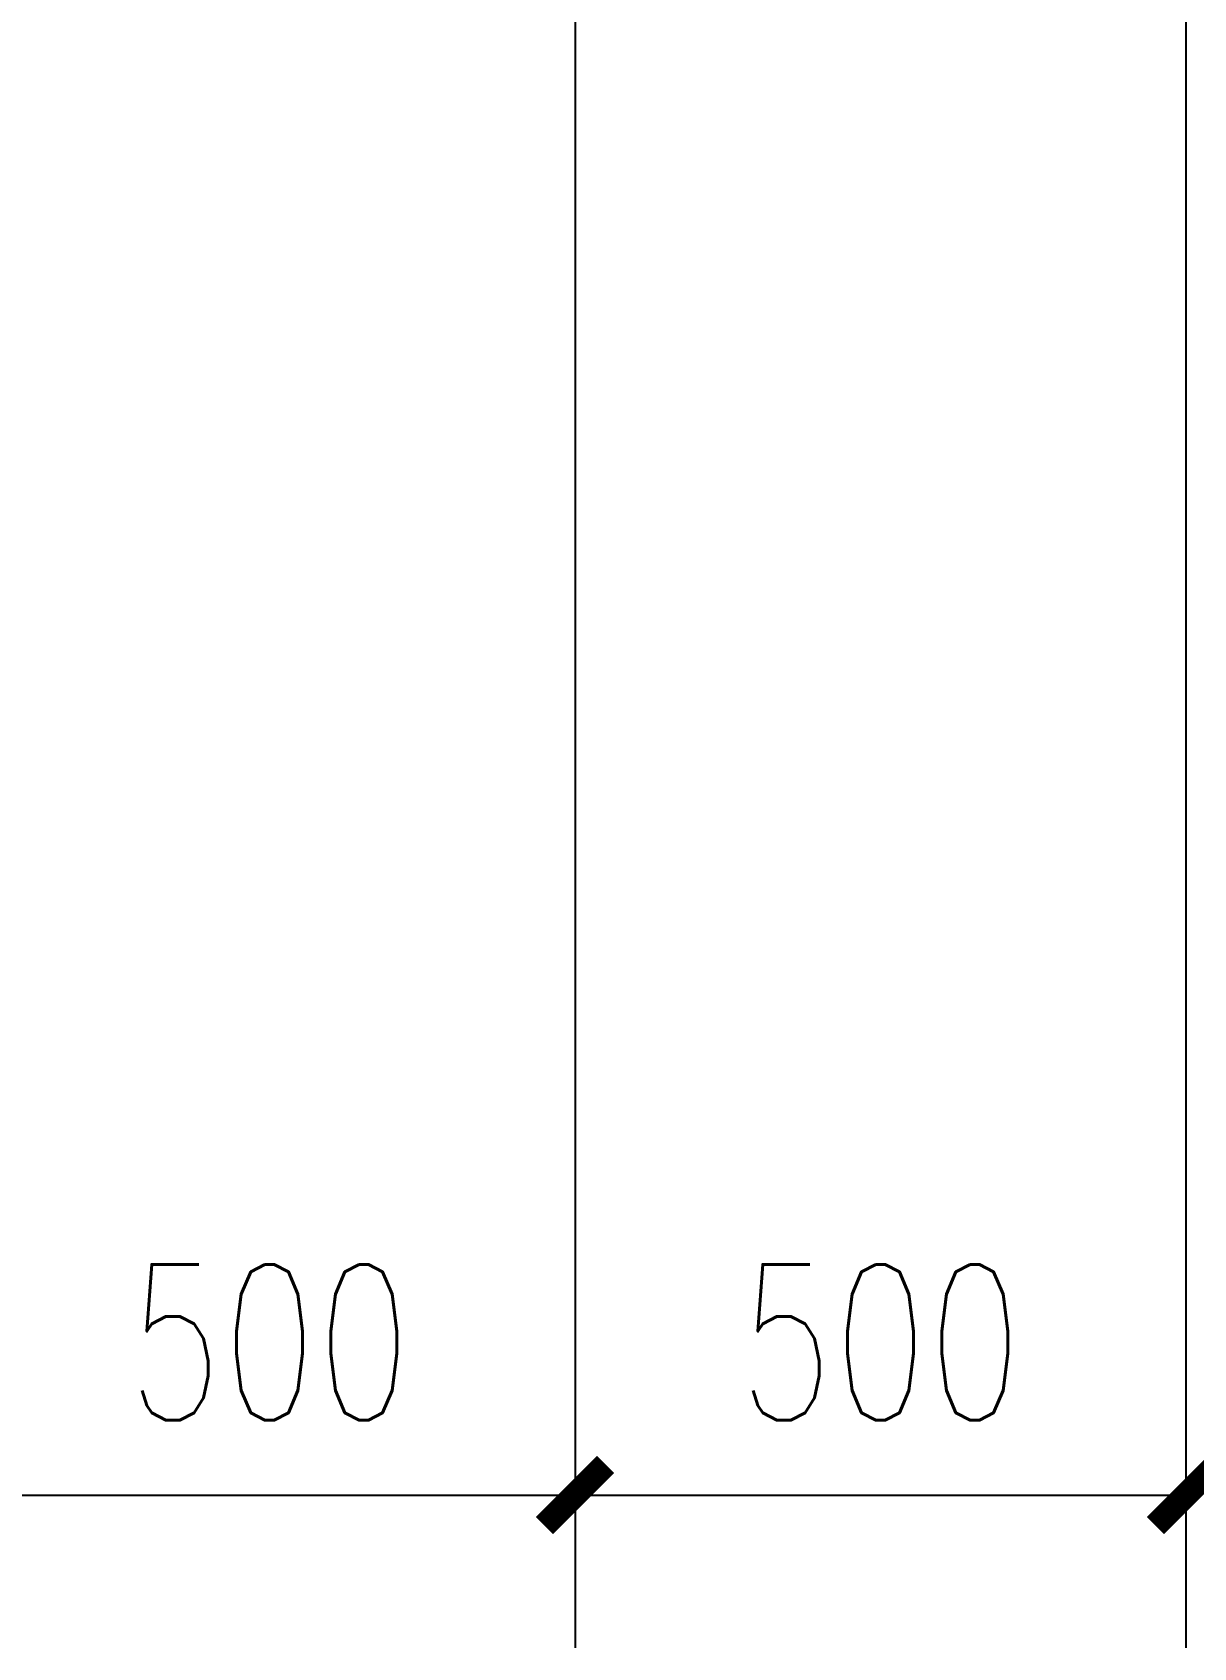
# Model space of a CAD drawing. Header units: millimetres. Extents: x 434053 to 1059003, y -2417481 to 936527.
# Drawn here: x 538863 to 539813, y -2236508 to -2235185 of the extents above; entities that cross this region are included whole.
import ezdxf

# ---------------------------------------------------------------- set-up
doc = ezdxf.new("R2010")
doc.units = ezdxf.units.MM
doc.header["$LTSCALE"] = 1000
doc.header["$MEASUREMENT"] = 0
doc.layers.get('Defpoints').update_dxf_attribs({"color": 6})
doc.layers.add('PUB_DIM', color=83, linetype='Continuous')
doc.styles.add('_TCH_DIM_T3', font='SIMPLEX', dxfattribs={"width": 0.705882, "bigfont": 'GBCBIG'})
doc.dimstyles.new('_TCH_ARCH&&50', dxfattribs={"dimtxt": 127.5, "dimasz": 50, "dimexe": 125, "dimexo": 150, "dimgap": 61.25, "dimtad": 1, "dimdec": 0, "dimzin": 0, "dimdsep": 46, "dimtxsty": '_TCH_DIM_T3', "dimblk": 'ARCHTICK', "dimcen": 0.09, "dimclrt": 7, "dimazin": 2, "dimtfac": 1, "dimtdec": 0, "dimtix": 1, "dimtmove": 2, "dimatfit": 3, "dimfxl": 1, "dimtolj": 1, "dimtzin": 0, "dimarcsym": 0})

# ---------------------------------------------------------------- blocks, each defined once
blk = doc.blocks.new('_ArchTick')
at = {"color": 0, "linetype": 'ByBlock', "const_width": 0.4}
blk.add_lwpolyline([(-0.5, -0.5), (0.5, 0.5)], dxfattribs=at)
blk = doc.blocks.new('*D2282')
at = {"layer": 'Defpoints', "color": 0, "transparency": 16777216}
for p in [(538807.1, -2233474.4), (539307.1, -2233474.4), (539307.1, -2236382.9)]:
    blk.add_point(p, dxfattribs=at)
at = {"layer": 'PUB_DIM', "color": 0, "lineweight": -2, "transparency": 16777216}
for p, q in [((538807.1, -2233624.4), (538807.1, -2236507.9)), ((539307.1, -2233624.4), (539307.1, -2236507.9)), ((538807.1, -2236382.9), (539307.1, -2236382.9))]:
    blk.add_line(p, q, dxfattribs=at)
at = {"layer": 'PUB_DIM', "color": 0, "lineweight": -2, "transparency": 16777216, "xscale": 50, "yscale": 50, "zscale": 50, "rotation": 180}
blk.add_blockref('_ArchTick', (538807.1, -2236382.9), dxfattribs=at)
at = {"layer": 'PUB_DIM', "color": 0, "lineweight": -2, "transparency": 16777216, "xscale": 50, "yscale": 50, "zscale": 50}
blk.add_blockref('_ArchTick', (539307.1, -2236382.9), dxfattribs=at)
at = {"layer": 'PUB_DIM', "color": 7, "transparency": 16777216, "insert": (539057.1, -2236257.9), "char_height": 127.5, "attachment_point": 5, "style": '_TCH_DIM_T3'}
blk.add_mtext('\\A1;500', dxfattribs=at)
blk = doc.blocks.new('*D2283')
at = {"layer": 'Defpoints', "color": 0, "transparency": 16777216}
for p in [(539307.1, -2233474.4), (539807.1, -2233474.4), (539807.1, -2236382.9)]:
    blk.add_point(p, dxfattribs=at)
at = {"layer": 'PUB_DIM', "color": 0, "lineweight": -2, "transparency": 16777216}
for p, q in [((539307.1, -2233624.4), (539307.1, -2236507.9)), ((539807.1, -2233624.4), (539807.1, -2236507.9)), ((539307.1, -2236382.9), (539807.1, -2236382.9))]:
    blk.add_line(p, q, dxfattribs=at)
at = {"layer": 'PUB_DIM', "color": 0, "lineweight": -2, "transparency": 16777216, "xscale": 50, "yscale": 50, "zscale": 50, "rotation": 180}
blk.add_blockref('_ArchTick', (539307.1, -2236382.9), dxfattribs=at)
at = {"layer": 'PUB_DIM', "color": 0, "lineweight": -2, "transparency": 16777216, "xscale": 50, "yscale": 50, "zscale": 50}
blk.add_blockref('_ArchTick', (539807.1, -2236382.9), dxfattribs=at)
at = {"layer": 'PUB_DIM', "color": 7, "transparency": 16777216, "insert": (539557.1, -2236257.9), "char_height": 127.5, "attachment_point": 5, "style": '_TCH_DIM_T3'}
blk.add_mtext('\\A1;500', dxfattribs=at)

msp = doc.modelspace()

# ---------------------------------------------------------------- dimensions: what is measured, and where the dimension line sits
at = {"layer": 'PUB_DIM'}
for p1, p2, picture, middle in [((538807.1, -2233474.4), (539307.1, -2233474.4), '*D2282', (539057.1, -2236257.9)), ((539307.1, -2233474.4), (539807.1, -2233474.4), '*D2283', (539557.1, -2236257.9))]:
    dim = msp.add_aligned_dim(p1=p1, p2=p2, distance=-2908.5, dimstyle='_TCH_ARCH&&50', dxfattribs=at)
    dim.commit()
    dim.dimension.update_dxf_attribs({"geometry": picture, "text_midpoint": middle})

doc.saveas('drawing.dxf')
